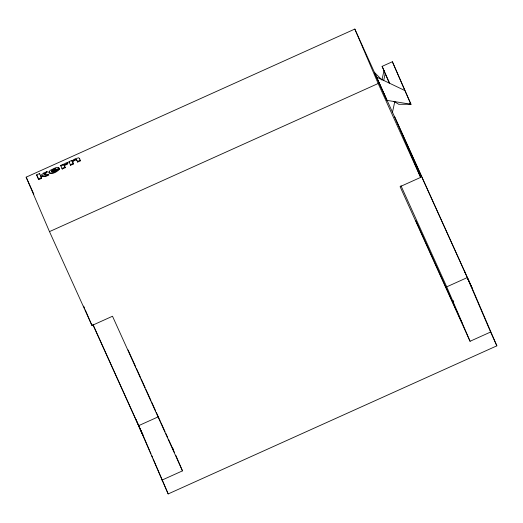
<?xml version="1.0" encoding="UTF-8"?>
<svg xmlns="http://www.w3.org/2000/svg" width="523" height="523" viewBox="0 0 523 523"><rect width="100%" height="100%" fill="white"/><g stroke="black" fill="none" stroke-linecap="round" stroke-linejoin="round"><path stroke-width="0.78" d="M51.757 170.943L52.143 170.145L53.627 169.243L55.216 168.746L56.098 168.988L51.757 170.943L52.006 171.498M453.729 301.353L453.264 302.235M381.921 80.097L384.006 70.553L382.11 66.369L392.381 61.74L410.934 104.26L398.696 104.299L393.884 101.312M383.673 80.581L385.235 73.423L384.006 70.553M392.381 112.687L394.813 101.534M67.225 163.405L67.82 162.287L68.068 162.843L67.474 163.954L64.538 165.634L65.146 167.72L62.244 169.027L61.989 168.478L64.898 167.17L64.27 165.543L64.492 164.745L67.225 163.405L67.474 163.954M49.495 171.832L49.103 173.146C52.444 174.656 57.059 171.799 59.485 169.269L59.236 168.72L53.679 171.524L51.914 171.466L59.191 168.19L59.439 168.739L52.895 171.688M59.236 168.72C56.811 171.243 52.195 174.107 48.848 172.597L48.914 171.753L50.443 170.23L55.425 167.831A4.969 1.379 -24.3 0 1 57.968 167.393L59.191 168.19M52.025 171.132L55.464 169.302M40.526 175.78L43.461 173.165L47.037 171.557L47.286 172.106L44.56 174.453M47.037 171.557L43.769 174.368L48.619 174.505L48.868 175.055L45.736 176.467L42.389 176.329L41.206 177.336L40.957 176.787L42.141 175.78L45.488 175.911L48.619 174.505M161.927 480.127L182.468 470.87L112.504 316.238L91.963 325.496L49.482 231.617L26.15 177.166L354.823 29.066L471.988 287.827L496.85 345.834L168.177 493.934L138.595 425.683L92.846 324.58M40.957 176.787L41.624 178.317L38.722 179.624L36.656 174.839L39.558 173.531L39.813 174.081M60.675 165.412L63.375 164.196L63.813 165.183L63.623 164.745L60.923 165.961L60.675 165.412L62.244 169.027M71.71 160.437L71.906 160.888L75.299 158.737L78.823 157.75L80.581 160.764L77.679 162.071L76.535 159.567L75.109 159.587A2.55 0.706 -24.3 0 0 73.246 160.541L72.507 161.561L73.482 163.967L70.579 165.275L69.016 161.653L71.71 160.437L72.154 161.437L71.965 160.986M38.473 179.075L41.376 177.768L41.624 178.317M49.482 231.617L378.162 83.51L354.823 29.066M467.268 277.582L471.988 287.827L394.545 116.518L420.636 177.395L400.095 186.652L470.059 341.284L490.6 332.027L467.268 277.582L446.727 286.839L470.059 341.284M158.404 416.759L138.595 425.683L142.975 435.195L93.12 324.835M67.82 162.287L65.192 163.32L63.558 164.627L63.375 164.196M452.63 300.627L453.193 300.647M452.879 301.183L453.441 301.202M381.692 79.692L374.324 72.298L386.915 100.364L410.934 104.26L392.381 61.74M58.216 167.942L59.439 168.739M409.411 103.763L410.934 104.26M404.691 90.459L376.299 76.894L377.541 77.94M79.372 158.384L79.764 158.861M77.005 160.509L76.548 159.946L75.358 160.143A2.55 0.706 -24.3 0 0 73.501 161.091L72.808 161.77L72.887 162.575M385.235 73.423L389.256 82.307M374.324 72.298L386.915 100.364M378.162 83.51L420.636 177.395M490.6 332.027L496.85 345.834M400.978 185.73L446.727 286.839M415.641 220.333L462.051 322.894M80.581 160.764L80.333 160.215L77.43 161.522L77.679 162.071M73.482 163.967L73.233 163.411L70.33 164.719L70.579 165.275M69.016 161.653L69.265 162.202M64.898 167.17L65.146 167.72M56.281 169.883L56.53 170.439M51.914 171.466L52.169 172.021M128.05 349.926L135.784 367.015M136.457 368.506L140.497 377.423M141.164 378.907L145.204 387.824M145.878 389.315L150.918 400.461M151.592 401.945L155.625 410.869M156.299 412.353L160.332 421.27M161.006 422.754L165.039 431.678M165.713 433.162L167.733 437.62M168.406 439.111L174.46 452.487M45.488 175.911L45.736 176.467M43.461 173.165L43.71 173.721M42.141 175.78L42.389 176.329M36.656 174.839L38.722 179.624M142.988 435.201L135.836 419.25M26.15 177.166L33.845 194.17M382.11 66.369L389.315 83.183M464.509 271.149L465.745 274.019M172.564 447.753L173.518 449.989M175.761 455.213L182.468 470.87M39.558 173.531L40.774 176.329M143.315 435.927L149.369 450.061M150.009 451.545L150.964 453.774M151.598 455.265L152.559 457.494M153.193 458.985L168.177 493.934M83.654 306.105L84.608 308.341M85.249 309.838L91.963 325.496"/></g></svg>
